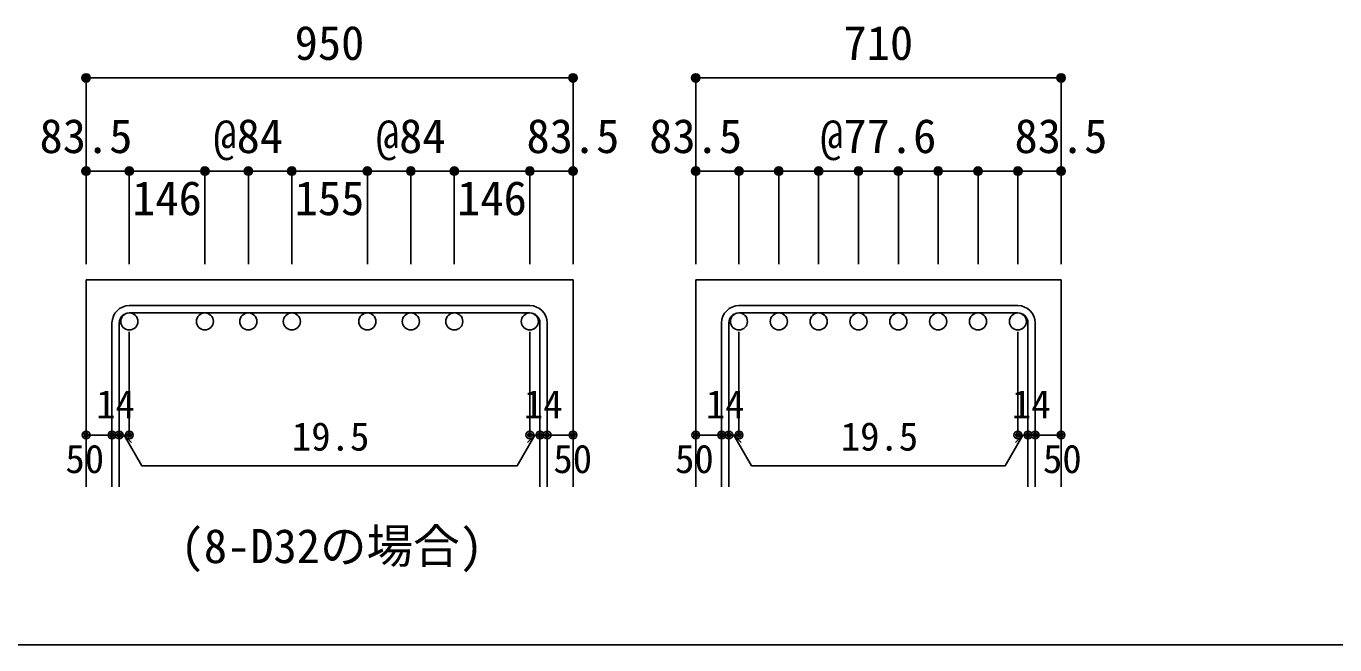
# Model space of a CAD drawing. Units: millimetres at full size, sheet at 1:30. Extents: x -5973 to 5954, y -4195 to 4201.
# Drawn here: x -1095 to 1434, y -4195 to -3000 of the extents above; entities that cross this region are included whole.
import ezdxf
from ezdxf.enums import TextEntityAlignment as Align

# ---------------------------------------------------------------- set-up
doc = ezdxf.new("R2010")
doc.units = ezdxf.units.MM
doc.header["$LTSCALE"] = 30
doc.header["$PDMODE"] = 32
doc.header["$PDSIZE"] = 15
for name, color, linetype in [('0-1_躯体線', 2, 'Continuous'), ('0-5_基礎梁筋', 7, 'Continuous'), ('0-6_スタラップ筋', 7, 'Continuous'), ('0-7_文字', 4, 'Continuous'), ('0-D_寸法', 4, 'Continuous'), ('F-0_枠', 6, 'Continuous')]:
    doc.layers.add(name, color=color, linetype=linetype)
doc.styles.add('ＭＳ ゴシック', font='')
doc.styles.get('ＭＳ ゴシック').set_extended_font_data('MS Gothic')

msp = doc.modelspace()

# ---------------------------------------------------------------- linework, layer by layer
at = {"layer": '0-1_躯体線'}
for p, q in [((-978.67, -3489.89), (-978.67, -3889.89)), ((-978.67, -3489.89), (-37.67, -3489.89)), ((-37.67, -3489.89), (-37.67, -3889.89)), ((199.44, -3489.89), (199.44, -3889.89)), ((199.44, -3489.89), (905.44, -3489.89)), ((905.44, -3489.89), (905.44, -3889.89))]:
    msp.add_line(p, q, dxfattribs=at)
at = {"layer": '0-5_基礎梁筋', "color": 3}
for centre in [(-895.17, -3570.39), (-749.17, -3570.39), (-665.17, -3570.39), (-581.17, -3570.39), (-435.17, -3570.39), (-351.17, -3570.39), (-267.17, -3570.39), (-121.17, -3570.39), (282.94, -3570.39), (359.94, -3570.39), (436.94, -3570.39), (513.94, -3570.39), (590.94, -3570.39), (667.94, -3570.39), (744.94, -3570.39), (821.94, -3570.39)]:
    msp.add_circle(centre, 16.5, dxfattribs=at)
at = {"layer": '0-6_スタラップ筋'}
for p, q in [((-121.17, -3539.89), (-895.17, -3539.89)), ((821.94, -3539.89), (282.94, -3539.89)), ((-121.17, -3553.89), (-895.17, -3553.89)), ((821.94, -3553.89), (282.94, -3553.89)), ((-928.67, -3573.39), (-928.67, -3889.89)), ((-914.67, -3573.39), (-914.67, -3889.89)), ((-101.67, -3573.39), (-101.67, -3889.89)), ((-87.67, -3573.39), (-87.67, -3889.89)), ((249.44, -3573.39), (249.44, -3889.89)), ((263.44, -3573.39), (263.44, -3889.89)), ((841.44, -3573.39), (841.44, -3889.89)), ((855.44, -3573.39), (855.44, -3889.89))]:
    msp.add_line(p, q, dxfattribs=at)
for centre, radius, start, end in [((-895.17, -3573.39), 33.5, 90, 180), ((-121.17, -3573.39), 33.5, 0, 90), ((282.94, -3573.39), 33.5, 90, 180), ((821.94, -3573.39), 33.5, 0, 90), ((-895.17, -3573.39), 19.5, 90, 180), ((-121.17, -3573.39), 19.5, 0, 90), ((282.94, -3573.39), 19.5, 90, 180), ((821.94, -3573.39), 19.5, 0, 90)]:
    msp.add_arc(centre, radius, start, end, dxfattribs=at)
at = {"layer": '0-D_寸法'}
for p, q in [((-978.67, -3099.89), (-978.67, -3279.89)), ((-978.67, -3099.89), (-37.67, -3099.89)), ((-37.67, -3099.89), (-37.67, -3279.89)), ((199.44, -3099.89), (199.44, -3279.89)), ((199.44, -3099.89), (905.44, -3099.89)), ((905.44, -3099.89), (905.44, -3279.89)), ((-895.17, -3279.89), (-978.67, -3279.89)), ((-978.67, -3279.89), (-978.67, -3459.89)), ((-895.17, -3279.89), (-749.17, -3279.89)), ((-895.17, -3279.89), (-895.17, -3459.89)), ((-749.17, -3279.89), (-665.17, -3279.89)), ((-749.17, -3279.89), (-749.17, -3459.89)), ((-665.17, -3279.89), (-581.17, -3279.89)), ((-665.17, -3279.89), (-665.17, -3459.89)), ((-581.17, -3279.89), (-435.17, -3279.89)), ((-581.17, -3279.89), (-581.17, -3459.89)), ((-435.17, -3279.89), (-351.17, -3279.89)), ((-435.17, -3279.89), (-435.17, -3459.89)), ((-351.17, -3279.89), (-267.17, -3279.89)), ((-351.17, -3279.89), (-351.17, -3459.89)), ((-267.17, -3279.89), (-121.17, -3279.89)), ((-267.17, -3279.89), (-267.17, -3459.89)), ((-37.67, -3279.89), (-121.17, -3279.89)), ((-121.17, -3279.89), (-121.17, -3459.89)), ((-37.67, -3279.89), (-37.67, -3459.89)), ((282.94, -3279.89), (199.44, -3279.89)), ((199.44, -3279.89), (199.44, -3459.89)), ((552.44, -3279.89), (282.94, -3279.89)), ((282.94, -3279.89), (282.94, -3459.89)), ((359.94, -3279.89), (359.94, -3459.89)), ((436.94, -3279.89), (436.94, -3459.89)), ((513.94, -3279.89), (513.94, -3459.89)), ((821.94, -3279.89), (552.44, -3279.89)), ((590.94, -3279.89), (590.94, -3459.89)), ((667.94, -3279.89), (667.94, -3459.89)), ((744.94, -3279.89), (744.94, -3459.89)), ((905.44, -3279.89), (821.94, -3279.89)), ((821.94, -3279.89), (821.94, -3459.89)), ((905.44, -3279.89), (905.44, -3459.89)), ((-895.17, -3789.89), (-895.17, -3590.56)), ((-121.17, -3789.89), (-121.17, -3590.56)), ((282.94, -3789.89), (282.94, -3590.56)), ((821.94, -3789.89), (821.94, -3590.56)), ((-978.67, -3789.89), (-928.67, -3789.89)), ((-928.67, -3789.89), (-895.17, -3789.89)), ((-904.92, -3789.89), (-890.78, -3804.04)), ((-904.92, -3789.89), (-870.7, -3849.17)), ((-111.42, -3789.89), (-145.64, -3849.17)), ((-111.42, -3789.89), (-125.56, -3804.04)), ((-121.17, -3789.89), (-37.67, -3789.89)), ((-101.67, -3789.89), (-87.67, -3789.89)), ((199.44, -3789.89), (249.44, -3789.89)), ((249.44, -3789.89), (282.94, -3789.89)), ((273.19, -3789.89), (287.33, -3804.04)), ((273.19, -3789.89), (307.41, -3849.17)), ((831.69, -3789.89), (797.46, -3849.17)), ((831.69, -3789.89), (817.54, -3804.04)), ((821.94, -3789.89), (905.44, -3789.89)), ((841.44, -3789.89), (855.44, -3789.89)), ((-870.7, -3849.17), (-145.64, -3849.17)), ((307.41, -3849.17), (797.46, -3849.17))]:
    msp.add_line(p, q, dxfattribs=at)
for points in [[(-37.67, -3099.89), (-37.67, -3279.89), (-37.67, -3459.89)], [(905.44, -3099.89), (905.44, -3279.89), (905.44, -3459.89)]]:
    msp.add_lwpolyline(points, dxfattribs=at)
for centre, radius in [((-978.67, -3099.89), 8), ((-978.67, -3099.89), 7.2), ((-978.67, -3099.89), 6.4), ((-978.67, -3099.89), 5.6), ((-978.67, -3099.89), 4.8), ((-978.67, -3099.89), 4), ((-978.67, -3099.89), 3.2), ((-978.67, -3099.89), 2.4), ((-978.67, -3099.89), 1.6), ((-978.67, -3099.89), 0.8), ((-37.67, -3099.89), 8), ((-37.67, -3099.89), 7.2), ((-37.67, -3099.89), 6.4), ((-37.67, -3099.89), 5.6), ((-37.67, -3099.89), 4.8), ((-37.67, -3099.89), 4), ((-37.67, -3099.89), 3.2), ((-37.67, -3099.89), 2.4), ((-37.67, -3099.89), 1.6), ((-37.67, -3099.89), 0.8), ((199.44, -3099.89), 8), ((199.44, -3099.89), 7.2), ((199.44, -3099.89), 6.4), ((199.44, -3099.89), 5.6), ((199.44, -3099.89), 4.8), ((199.44, -3099.89), 4), ((199.44, -3099.89), 3.2), ((199.44, -3099.89), 2.4), ((199.44, -3099.89), 1.6), ((199.44, -3099.89), 0.8), ((905.44, -3099.89), 8), ((905.44, -3099.89), 7.2), ((905.44, -3099.89), 6.4), ((905.44, -3099.89), 5.6), ((905.44, -3099.89), 4.8), ((905.44, -3099.89), 4), ((905.44, -3099.89), 3.2), ((905.44, -3099.89), 2.4), ((905.44, -3099.89), 1.6), ((905.44, -3099.89), 0.8), ((-978.67, -3279.89), 8), ((-978.67, -3279.89), 7.2), ((-978.67, -3279.89), 6.4), ((-978.67, -3279.89), 5.6), ((-978.67, -3279.89), 4.8), ((-978.67, -3279.89), 4), ((-978.67, -3279.89), 3.2), ((-978.67, -3279.89), 2.4), ((-978.67, -3279.89), 1.6), ((-978.67, -3279.89), 0.8), ((-895.17, -3279.89), 8), ((-895.17, -3279.89), 7.2), ((-895.17, -3279.89), 6.4), ((-895.17, -3279.89), 5.6), ((-895.17, -3279.89), 4.8), ((-895.17, -3279.89), 4), ((-895.17, -3279.89), 3.2), ((-895.17, -3279.89), 2.4), ((-895.17, -3279.89), 1.6), ((-895.17, -3279.89), 0.8), ((-749.17, -3279.89), 8), ((-749.17, -3279.89), 7.2), ((-749.17, -3279.89), 6.4), ((-749.17, -3279.89), 5.6), ((-749.17, -3279.89), 4.8), ((-749.17, -3279.89), 4), ((-749.17, -3279.89), 3.2), ((-749.17, -3279.89), 2.4), ((-749.17, -3279.89), 1.6), ((-749.17, -3279.89), 0.8), ((-665.17, -3279.89), 8), ((-665.17, -3279.89), 7.2), ((-665.17, -3279.89), 6.4), ((-665.17, -3279.89), 5.6), ((-665.17, -3279.89), 4.8), ((-665.17, -3279.89), 4), ((-665.17, -3279.89), 3.2), ((-665.17, -3279.89), 2.4), ((-665.17, -3279.89), 1.6), ((-665.17, -3279.89), 0.8), ((-581.17, -3279.89), 8), ((-581.17, -3279.89), 7.2), ((-581.17, -3279.89), 6.4), ((-581.17, -3279.89), 5.6), ((-581.17, -3279.89), 4.8), ((-581.17, -3279.89), 4), ((-581.17, -3279.89), 3.2), ((-581.17, -3279.89), 2.4), ((-581.17, -3279.89), 1.6), ((-581.17, -3279.89), 0.8), ((-435.17, -3279.89), 8), ((-435.17, -3279.89), 7.2), ((-435.17, -3279.89), 6.4), ((-435.17, -3279.89), 5.6), ((-435.17, -3279.89), 4.8), ((-435.17, -3279.89), 4), ((-435.17, -3279.89), 3.2), ((-435.17, -3279.89), 2.4), ((-435.17, -3279.89), 1.6), ((-435.17, -3279.89), 0.8), ((-351.17, -3279.89), 8), ((-351.17, -3279.89), 7.2), ((-351.17, -3279.89), 6.4), ((-351.17, -3279.89), 5.6), ((-351.17, -3279.89), 4.8), ((-351.17, -3279.89), 4), ((-351.17, -3279.89), 3.2), ((-351.17, -3279.89), 2.4), ((-351.17, -3279.89), 1.6), ((-351.17, -3279.89), 0.8), ((-267.17, -3279.89), 8), ((-267.17, -3279.89), 7.2), ((-267.17, -3279.89), 6.4), ((-267.17, -3279.89), 5.6), ((-267.17, -3279.89), 4.8), ((-267.17, -3279.89), 4), ((-267.17, -3279.89), 3.2), ((-267.17, -3279.89), 2.4), ((-267.17, -3279.89), 1.6), ((-267.17, -3279.89), 0.8), ((-121.17, -3279.89), 8), ((-121.17, -3279.89), 7.2), ((-121.17, -3279.89), 6.4), ((-121.17, -3279.89), 5.6), ((-121.17, -3279.89), 4.8), ((-121.17, -3279.89), 4), ((-121.17, -3279.89), 3.2), ((-121.17, -3279.89), 2.4), ((-121.17, -3279.89), 1.6), ((-121.17, -3279.89), 0.8), ((-37.67, -3279.89), 8), ((-37.67, -3279.89), 7.2), ((-37.67, -3279.89), 6.4), ((-37.67, -3279.89), 5.6), ((-37.67, -3279.89), 4.8), ((-37.67, -3279.89), 4), ((-37.67, -3279.89), 3.2), ((-37.67, -3279.89), 2.4), ((-37.67, -3279.89), 1.6), ((-37.67, -3279.89), 0.8), ((199.44, -3279.89), 8), ((199.44, -3279.89), 7.2), ((199.44, -3279.89), 6.4), ((199.44, -3279.89), 5.6), ((199.44, -3279.89), 4.8), ((199.44, -3279.89), 4), ((199.44, -3279.89), 3.2), ((199.44, -3279.89), 2.4), ((199.44, -3279.89), 1.6), ((199.44, -3279.89), 0.8), ((282.94, -3279.89), 8), ((282.94, -3279.89), 7.2), ((282.94, -3279.89), 6.4), ((282.94, -3279.89), 5.6), ((282.94, -3279.89), 4.8), ((282.94, -3279.89), 4), ((282.94, -3279.89), 3.2), ((282.94, -3279.89), 2.4), ((282.94, -3279.89), 1.6), ((282.94, -3279.89), 0.8), ((359.94, -3279.89), 8), ((359.94, -3279.89), 7.2), ((359.94, -3279.89), 6.4), ((359.94, -3279.89), 5.6), ((359.94, -3279.89), 4.8), ((359.94, -3279.89), 4), ((359.94, -3279.89), 3.2), ((359.94, -3279.89), 2.4), ((359.94, -3279.89), 1.6), ((359.94, -3279.89), 0.8), ((436.94, -3279.89), 8), ((436.94, -3279.89), 7.2), ((436.94, -3279.89), 6.4), ((436.94, -3279.89), 5.6), ((436.94, -3279.89), 4.8), ((436.94, -3279.89), 4), ((436.94, -3279.89), 3.2), ((436.94, -3279.89), 2.4), ((436.94, -3279.89), 1.6), ((436.94, -3279.89), 0.8), ((513.94, -3279.89), 8), ((513.94, -3279.89), 7.2), ((513.94, -3279.89), 6.4), ((513.94, -3279.89), 5.6), ((513.94, -3279.89), 4.8), ((513.94, -3279.89), 4), ((513.94, -3279.89), 3.2), ((513.94, -3279.89), 2.4), ((513.94, -3279.89), 1.6), ((513.94, -3279.89), 0.8), ((590.94, -3279.89), 8), ((590.94, -3279.89), 7.2), ((590.94, -3279.89), 6.4), ((590.94, -3279.89), 5.6), ((590.94, -3279.89), 4.8), ((590.94, -3279.89), 4), ((590.94, -3279.89), 3.2), ((590.94, -3279.89), 2.4), ((590.94, -3279.89), 1.6), ((590.94, -3279.89), 0.8), ((667.94, -3279.89), 8), ((667.94, -3279.89), 7.2), ((667.94, -3279.89), 6.4), ((667.94, -3279.89), 5.6), ((667.94, -3279.89), 4.8), ((667.94, -3279.89), 4), ((667.94, -3279.89), 3.2), ((667.94, -3279.89), 2.4), ((667.94, -3279.89), 1.6), ((667.94, -3279.89), 0.8), ((744.94, -3279.89), 8), ((744.94, -3279.89), 7.2), ((744.94, -3279.89), 6.4), ((744.94, -3279.89), 5.6), ((744.94, -3279.89), 4.8), ((744.94, -3279.89), 4), ((744.94, -3279.89), 3.2), ((744.94, -3279.89), 2.4), ((744.94, -3279.89), 1.6), ((744.94, -3279.89), 0.8), ((821.94, -3279.89), 8), ((821.94, -3279.89), 7.2), ((821.94, -3279.89), 6.4), ((821.94, -3279.89), 5.6), ((821.94, -3279.89), 4.8), ((821.94, -3279.89), 4), ((821.94, -3279.89), 3.2), ((821.94, -3279.89), 2.4), ((821.94, -3279.89), 1.6), ((821.94, -3279.89), 0.8), ((905.44, -3279.89), 8), ((905.44, -3279.89), 7.2), ((905.44, -3279.89), 6.4), ((905.44, -3279.89), 5.6), ((905.44, -3279.89), 4.8), ((905.44, -3279.89), 4), ((905.44, -3279.89), 3.2), ((905.44, -3279.89), 2.4), ((905.44, -3279.89), 1.6), ((905.44, -3279.89), 0.8), ((-978.67, -3789.89), 4), ((-978.67, -3789.89), 3.6), ((-978.67, -3789.89), 3.2), ((-978.67, -3789.89), 2.8), ((-978.67, -3789.89), 2.4), ((-978.67, -3789.89), 2), ((-978.67, -3789.89), 1.6), ((-978.67, -3789.89), 1.2), ((-978.67, -3789.89), 0.8), ((-978.67, -3789.89), 0.4), ((-928.67, -3789.89), 4), ((-928.67, -3789.89), 3.6), ((-928.67, -3789.89), 3.2), ((-928.67, -3789.89), 2.8), ((-928.67, -3789.89), 2.4), ((-928.67, -3789.89), 2), ((-928.67, -3789.89), 1.6), ((-928.67, -3789.89), 1.2), ((-928.67, -3789.89), 0.8), ((-928.67, -3789.89), 0.4), ((-914.67, -3789.89), 4), ((-914.67, -3789.89), 3.6), ((-914.67, -3789.89), 3.2), ((-914.67, -3789.89), 2.8), ((-914.67, -3789.89), 2.4), ((-914.67, -3789.89), 2), ((-914.67, -3789.89), 1.6), ((-914.67, -3789.89), 1.2), ((-914.67, -3789.89), 0.8), ((-914.67, -3789.89), 0.4), ((-895.17, -3789.89), 4), ((-895.17, -3789.89), 3.6), ((-895.17, -3789.89), 3.2), ((-895.17, -3789.89), 2.8), ((-895.17, -3789.89), 2.4), ((-895.17, -3789.89), 2), ((-895.17, -3789.89), 1.6), ((-895.17, -3789.89), 1.2), ((-895.17, -3789.89), 0.8), ((-895.17, -3789.89), 0.4), ((-121.17, -3789.89), 4), ((-121.17, -3789.89), 3.6), ((-121.17, -3789.89), 3.2), ((-121.17, -3789.89), 2.8), ((-121.17, -3789.89), 2.4), ((-121.17, -3789.89), 2), ((-121.17, -3789.89), 1.6), ((-121.17, -3789.89), 1.2), ((-121.17, -3789.89), 0.8), ((-121.17, -3789.89), 0.4), ((-101.67, -3789.89), 4), ((-101.67, -3789.89), 3.6), ((-101.67, -3789.89), 3.2), ((-101.67, -3789.89), 2.8), ((-101.67, -3789.89), 2.4), ((-101.67, -3789.89), 2), ((-101.67, -3789.89), 1.6), ((-101.67, -3789.89), 1.2), ((-101.67, -3789.89), 0.8), ((-101.67, -3789.89), 0.4), ((-87.67, -3789.89), 4), ((-87.67, -3789.89), 3.6), ((-87.67, -3789.89), 3.2), ((-87.67, -3789.89), 2.8), ((-87.67, -3789.89), 2.4), ((-87.67, -3789.89), 2), ((-87.67, -3789.89), 1.6), ((-87.67, -3789.89), 1.2), ((-87.67, -3789.89), 0.8), ((-87.67, -3789.89), 0.4), ((-37.67, -3789.89), 4), ((-37.67, -3789.89), 3.6), ((-37.67, -3789.89), 3.2), ((-37.67, -3789.89), 2.8), ((-37.67, -3789.89), 2.4), ((-37.67, -3789.89), 2), ((-37.67, -3789.89), 1.6), ((-37.67, -3789.89), 1.2), ((-37.67, -3789.89), 0.8), ((-37.67, -3789.89), 0.4), ((199.44, -3789.89), 4), ((199.44, -3789.89), 3.6), ((199.44, -3789.89), 3.2), ((199.44, -3789.89), 2.8), ((199.44, -3789.89), 2.4), ((199.44, -3789.89), 2), ((199.44, -3789.89), 1.6), ((199.44, -3789.89), 1.2), ((199.44, -3789.89), 0.8), ((199.44, -3789.89), 0.4), ((249.44, -3789.89), 4), ((249.44, -3789.89), 3.6), ((249.44, -3789.89), 3.2), ((249.44, -3789.89), 2.8), ((249.44, -3789.89), 2.4), ((249.44, -3789.89), 2), ((249.44, -3789.89), 1.6), ((249.44, -3789.89), 1.2), ((249.44, -3789.89), 0.8), ((249.44, -3789.89), 0.4), ((263.44, -3789.89), 4), ((263.44, -3789.89), 3.6), ((263.44, -3789.89), 3.2), ((263.44, -3789.89), 2.8), ((263.44, -3789.89), 2.4), ((263.44, -3789.89), 2), ((263.44, -3789.89), 1.6), ((263.44, -3789.89), 1.2), ((263.44, -3789.89), 0.8), ((263.44, -3789.89), 0.4), ((282.94, -3789.89), 4), ((282.94, -3789.89), 3.6), ((282.94, -3789.89), 3.2), ((282.94, -3789.89), 2.8), ((282.94, -3789.89), 2.4), ((282.94, -3789.89), 2), ((282.94, -3789.89), 1.6), ((282.94, -3789.89), 1.2), ((282.94, -3789.89), 0.8), ((282.94, -3789.89), 0.4), ((821.94, -3789.89), 4), ((821.94, -3789.89), 3.6), ((821.94, -3789.89), 3.2), ((821.94, -3789.89), 2.8), ((821.94, -3789.89), 2.4), ((821.94, -3789.89), 2), ((821.94, -3789.89), 1.6), ((821.94, -3789.89), 1.2), ((821.94, -3789.89), 0.8), ((821.94, -3789.89), 0.4), ((841.44, -3789.89), 4), ((841.44, -3789.89), 3.6), ((841.44, -3789.89), 3.2), ((841.44, -3789.89), 2.8), ((841.44, -3789.89), 2.4), ((841.44, -3789.89), 2), ((841.44, -3789.89), 1.6), ((841.44, -3789.89), 1.2), ((841.44, -3789.89), 0.8), ((841.44, -3789.89), 0.4), ((855.44, -3789.89), 4), ((855.44, -3789.89), 3.6), ((855.44, -3789.89), 3.2), ((855.44, -3789.89), 2.8), ((855.44, -3789.89), 2.4), ((855.44, -3789.89), 2), ((855.44, -3789.89), 1.6), ((855.44, -3789.89), 1.2), ((855.44, -3789.89), 0.8), ((855.44, -3789.89), 0.4), ((905.44, -3789.89), 4), ((905.44, -3789.89), 3.6), ((905.44, -3789.89), 3.2), ((905.44, -3789.89), 2.8), ((905.44, -3789.89), 2.4), ((905.44, -3789.89), 2), ((905.44, -3789.89), 1.6), ((905.44, -3789.89), 1.2), ((905.44, -3789.89), 0.8), ((905.44, -3789.89), 0.4)]:
    msp.add_circle(centre, radius, dxfattribs=at)
at = {"layer": '0-D_寸法', "color": 7}
for p in [(-978.67, -3099.89), (-978.67, -3099.89), (-37.67, -3099.89), (-37.67, -3099.89), (199.44, -3099.89), (199.44, -3099.89), (905.44, -3099.89), (905.44, -3099.89), (-978.67, -3279.89), (-895.17, -3279.89), (-895.17, -3279.89), (-749.17, -3279.89), (-749.17, -3279.89), (-665.17, -3279.89), (-665.17, -3279.89), (-581.17, -3279.89), (-581.17, -3279.89), (-435.17, -3279.89), (-435.17, -3279.89), (-351.17, -3279.89), (-351.17, -3279.89), (-267.17, -3279.89), (-267.17, -3279.89), (-121.17, -3279.89), (-121.17, -3279.89), (-37.67, -3279.89), (199.44, -3279.89), (282.94, -3279.89), (359.94, -3279.89), (436.94, -3279.89), (513.94, -3279.89), (590.94, -3279.89), (667.94, -3279.89), (744.94, -3279.89), (821.94, -3279.89), (905.44, -3279.89), (-978.67, -3789.89), (-928.67, -3789.89), (-914.67, -3789.89), (-895.17, -3789.89), (-121.17, -3789.89), (-101.67, -3789.89), (-87.67, -3789.89), (-37.67, -3789.89), (199.44, -3789.89), (249.44, -3789.89), (263.44, -3789.89), (282.94, -3789.89), (821.94, -3789.89), (841.44, -3789.89), (855.44, -3789.89), (905.44, -3789.89)]:
    msp.add_point(p, dxfattribs=at)
at = {"layer": 'F-0_枠'}
msp.add_line((5954.1, -4195.24), (-5972.88, -4195.24), dxfattribs=at)

# ---------------------------------------------------------------- texts
at = {"layer": '0-7_文字', "color": 7, "style": 'ＭＳ ゴシック'}
msp.add_text('(8-D32の場合)', height=65.98, dxfattribs=at).set_placement((-796.05, -4057.13), align=Align.BOTTOM_LEFT)
at = {"layer": '0-D_寸法', "style": 'ＭＳ ゴシック'}
for s, height, p in [('950', 65.98, (-575.67, -3084.89)), ('710', 65.98, (484.94, -3084.89)), ('83.5', 65.98, (-1068.67, -3264.89)), ('@84', 65.98, (-732.67, -3264.89)), ('@84', 65.98, (-418.67, -3264.89)), ('83.5', 65.98, (-127.67, -3264.89)), ('83.5', 65.98, (109.44, -3264.89)), ('@77.6', 65.98, (439.94, -3264.89)), ('83.5', 65.98, (815.44, -3264.89)), ('146', 65.98, (-889.67, -3384.89)), ('155', 65.98, (-575.67, -3384.89)), ('146', 65.98, (-261.67, -3384.89)), ('14', 54.99, (-959.2, -3774.44)), ('14', 54.99, (-132.62, -3774.44)), ('14', 54.99, (218.9, -3774.44)), ('14', 54.99, (810.48, -3774.44)), ('19.5', 54.99, (-580.93, -3836.53)), ('19.5', 54.99, (479.67, -3836.53)), ('50', 54.99, (-1018.67, -3879.89)), ('50', 54.99, (-75.67, -3879.89)), ('50', 54.99, (159.44, -3879.89)), ('50', 54.99, (870.44, -3879.89))]:
    msp.add_text(s, height=height, dxfattribs=at).set_placement(p, align=Align.BOTTOM_LEFT)

doc.saveas('drawing.dxf')
